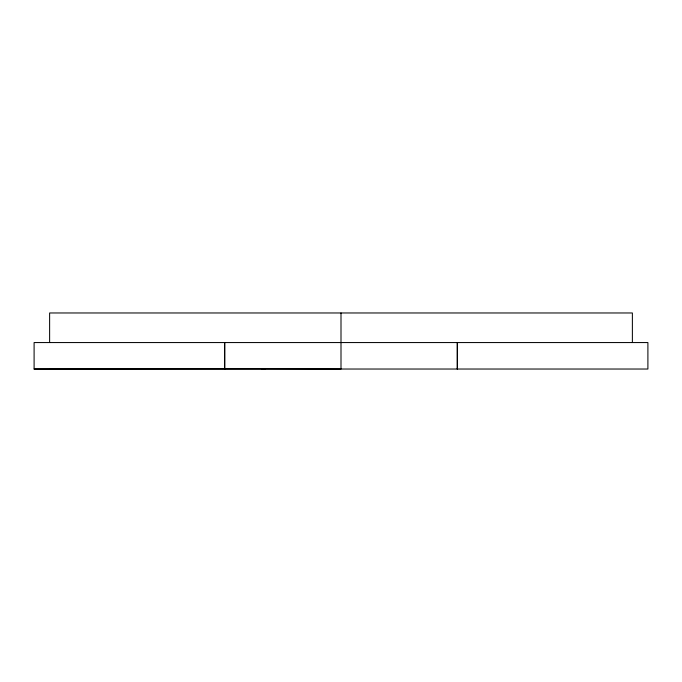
<?xml version="1.0" encoding="UTF-8"?>
<svg xmlns="http://www.w3.org/2000/svg" width="682" height="682" viewBox="0 0 682 682"><rect width="100%" height="100%" fill="white"/><g stroke="black" fill="none" stroke-linecap="round" stroke-linejoin="round"><path stroke-width="1.02" d="M49.624 369.03L59.556 368.817M34.1 369.03L647.9 369.03L647.9 342.56L34.1 342.56L34.1 369.03L265.588 368.817M261.573 368.817L341 369.03L341 312.97M632.376 342.56L632.376 312.97L49.624 312.97L49.624 342.56M457.443 342.56L457.443 369.03M457.196 342.56L457.196 369.03M224.804 342.56L224.804 369.03M224.557 342.56L224.557 369.03"/></g></svg>
